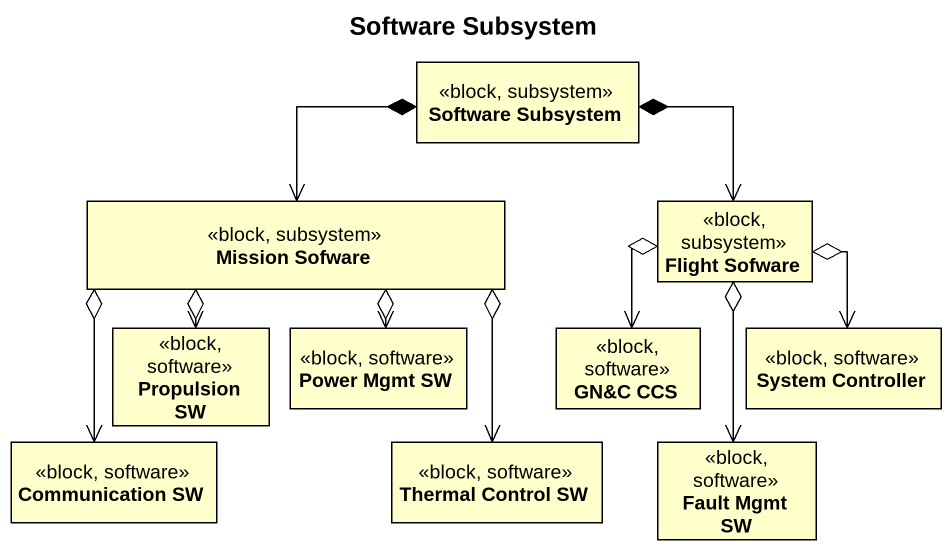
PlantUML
@startuml
title Software Subsystem
hide circle
hide empty members
class "Software Subsystem" as Software_Subsystem <<block, subsystem>>
class "Mission Sofware" as Mission_Sofware <<block, subsystem>>
class "Flight Sofware" as Flight_Sofware <<block, subsystem>>
class "Propulsion SW" as Propulsion_SW <<block, software>>
class "Power Mgmt SW" as Power_Mgmt_SW <<block, software>>
class "GN&C CCS" as GN_C_CCS <<block, software>>
class "System Controller" as System_Controller <<block, software>>
class "Communication SW" as Communication_SW <<block, software>>
class "Thermal Control SW" as Thermal_Control_SW <<block, software>>
class "Fault Mgmt SW" as Fault_Mgmt_SW <<block, software>>
Software_Subsystem *--> Mission_Sofware
Software_Subsystem *--> Flight_Sofware
Mission_Sofware o--> Propulsion_SW
Mission_Sofware o--> Power_Mgmt_SW
Mission_Sofware o--> Communication_SW
Mission_Sofware o--> Thermal_Control_SW
Flight_Sofware o--> GN_C_CCS
Flight_Sofware o--> System_Controller
Flight_Sofware o--> Fault_Mgmt_SW
@enduml
